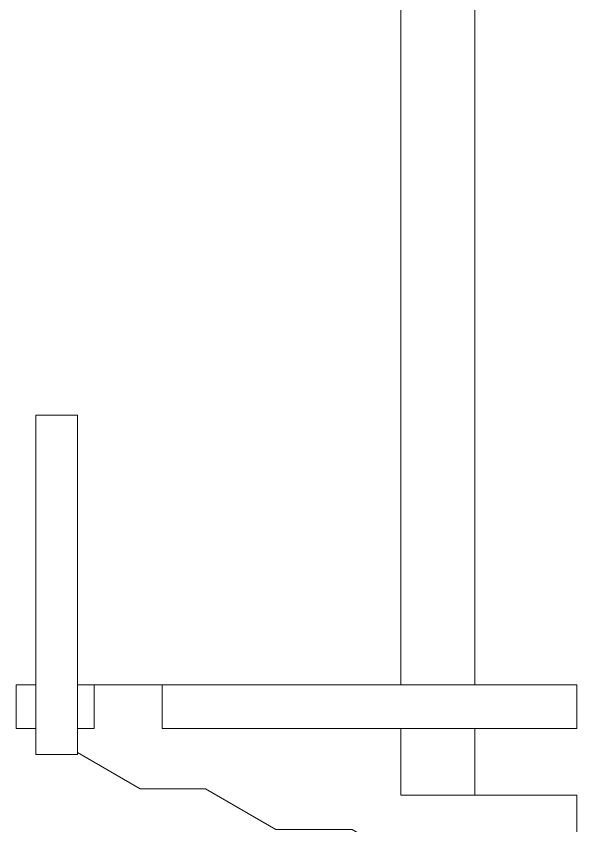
# Model space of a CAD drawing. Header units: inches. Extents: x -60.4 to -14.9, y -20.3 to 14.1.
# Drawn here: x -29.935 to -28.342, y 4.239 to 6.54 of the extents above; entities that cross this region are included whole.
import ezdxf

# ---------------------------------------------------------------- set-up
doc = ezdxf.new("R2010")
doc.units = ezdxf.units.IN
doc.header["$MEASUREMENT"] = 0
doc.layers.add('Master Desktop', color=7, linetype='Continuous', plot=False)

msp = doc.modelspace()

# ---------------------------------------------------------------- linework, layer by layer
at = {"layer": 'Master Desktop', "lineweight": 9}
msp.add_lwpolyline([(-29.8793, 4.4415), (-29.7613, 4.4415), (-29.7613, 5.4056), (-29.8793, 5.4056), (-29.8793, 4.4415)], close=True, dxfattribs=at)
at = {"layer": 'Master Desktop', "lineweight": 18}
for points in [[(-28.8417, 7.3586), (-28.8417, 7.3586), (-28.8417, 4.6401), (-28.8417, 4.6401)], [(-28.8417, 4.6401), (-28.8417, 4.6401), (-28.8417, 7.3586), (-28.8417, 7.3586)], [(-28.6317, 7.3586), (-28.6317, 7.3586), (-28.6317, 4.6401), (-28.6317, 4.6401)], [(-28.8417, 4.6401), (-28.8417, 4.6401), (-29.7613, 4.6401), (-29.7613, 4.6401)], [(-29.7613, 4.5151), (-29.7613, 4.5151), (-29.7132, 4.5151), (-29.7132, 4.5151)], [(-29.5205, 4.5151), (-29.5205, 4.5151), (-28.8417, 4.5151), (-28.8417, 4.5151)], [(-28.8417, 4.5151), (-28.8417, 4.5151), (-28.8417, 4.3263), (-28.8417, 4.3263)], [(-28.8417, 4.3263), (-28.8417, 4.3263), (-28.8417, 4.5151), (-28.8417, 4.5151)], [(-28.6317, 4.5151), (-28.6317, 4.5151), (-28.6317, 4.3263), (-28.6317, 4.3263)]]:
    msp.add_open_spline(points, degree=3, dxfattribs=at)
msp.add_open_spline([(-29.8793, 4.6401), (-29.8793, 4.6401), (-29.9352, 4.6401), (-29.9352, 4.6401), (-29.9352, 4.6401), (-29.9352, 4.6401), (-29.9352, 4.5151), (-29.9352, 4.5151), (-29.9352, 4.5151), (-29.9352, 4.5151), (-29.8793, 4.5151), (-29.8793, 4.5151)], degree=3, knots=[0, 0, 0, 0, 0.25, 0.25, 0.25, 0.25, 0.5, 0.5, 0.5, 0.5, 1, 1, 1, 1], dxfattribs=at)
at = {"layer": 'Master Desktop', "lineweight": 9}
for points in [[(-29.7132, 4.5151), (-29.7132, 4.5151), (-29.7132, 4.6401), (-29.7132, 4.6401)], [(-28.8417, 4.6401), (-28.8417, 4.6401), (-28.3417, 4.6401), (-28.3417, 4.6401)], [(-28.3417, 4.6401), (-28.3417, 4.6401), (-28.3417, 4.5151), (-28.3417, 4.5151)], [(-28.8417, 4.5151), (-28.8417, 4.5151), (-28.3417, 4.5151), (-28.3417, 4.5151)], [(-28.8417, 4.3263), (-28.8417, 4.3263), (-28.3417, 4.3263), (-28.3417, 4.3263)], [(-28.3417, 4.3263), (-28.3417, 4.3263), (-28.3417, 4.1518), (-28.3417, 4.1518)]]:
    msp.add_open_spline(points, degree=3, dxfattribs=at)
for points, knots in [([(-29.5205, 4.6401), (-29.5205, 4.6401), (-29.5205, 4.5151), (-29.5205, 4.5151), (-29.5205, 4.5151), (-29.5205, 4.5151), (-28.8417, 4.5151), (-28.8417, 4.5151)], [0, 0, 0, 0, 0.333333, 0.333333, 0.333333, 0.333333, 1, 1, 1, 1]), ([(-29.7613, 4.447), (-29.7613, 4.447), (-29.5827, 4.3439), (-29.5827, 4.3439), (-29.5827, 4.3439), (-29.5827, 4.3439), (-29.3968, 4.3439), (-29.3968, 4.3439), (-29.3968, 4.3439), (-29.3968, 4.3439), (-29.1972, 4.2287), (-29.1972, 4.2287), (-29.1972, 4.2287), (-29.1972, 4.2287), (-28.9801, 4.2287), (-28.9801, 4.2287), (-28.9801, 4.2287), (-28.9801, 4.2287), (-28.8346, 4.1446), (-28.8346, 4.1446)], [0, 0, 0, 0, 0.166667, 0.166667, 0.166667, 0.166667, 0.333333, 0.333333, 0.333333, 0.333333, 0.5, 0.5, 0.5, 0.5, 0.666667, 0.666667, 0.666667, 0.666667, 1, 1, 1, 1])]:
    msp.add_open_spline(points, degree=3, knots=knots, dxfattribs=at)

doc.saveas('drawing.dxf')
